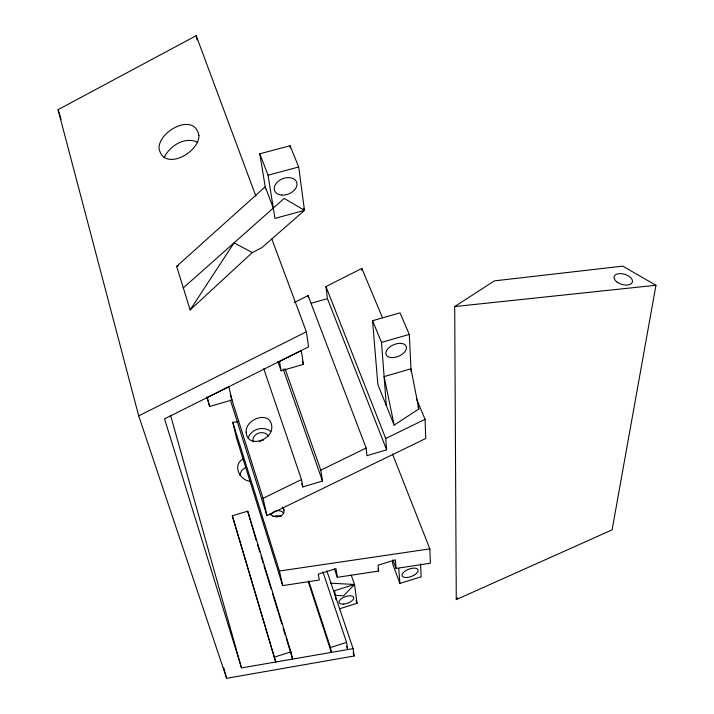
<?xml version="1.0" encoding="UTF-8"?>
<svg xmlns="http://www.w3.org/2000/svg" width="714" height="714" viewBox="0 0 714 714"><rect width="100%" height="100%" fill="white"/><g stroke="black" fill="none" stroke-linecap="round" stroke-linejoin="round"><path stroke-width="1.07" d="M239.672 475.158L241.564 470.615L246.107 466.947M655.952 285.261L612.112 529.85L456.273 599.581L454.702 306.556L494.356 280.879L622.751 266.143L655.952 285.261L454.702 306.556M164.113 157.785C169.405 145.915 184.89 136.133 197.573 142.264M273.301 208.051L265.224 186.8L176.644 266.358L190.138 309.947L234.058 242.867L252.292 252.577L261.851 247.687L304.485 210.362L298.684 166.996L290.071 145.763L259.807 153.796L265.563 188.88M456.273 599.581L457.603 597.796M351.261 575.136L354.519 584.48L343.639 595.779L335.348 595.378M190.138 309.947L252.292 252.577M183.302 287.876L284.181 198.412L304.485 210.362L274.961 218.395L268.045 175.189L259.807 153.796M394.155 425.151L418.85 408.943L410.978 368.79L384.114 376.608L394.155 425.151L377.858 384.498L372.547 320.702L400.018 312.866L409.292 334.42L411.139 372.083M243.492 458.754C232.086 464.27 239.244 480.156 249.927 481.281M326.798 570.727L353.091 648.633L354.18 655.979L226.615 678.3L138.703 415.869L58.048 109.67L196.198 35.7L255.933 196.252M176.644 266.358L178.607 265.349M294.275 302.549L308.082 295.578L366.166 448.044L366.942 455.702L386.622 449.82L385.73 438.503L325.941 286.564L361.837 268.437L382.481 317.712M138.703 415.869L306.36 331.787L271.838 239.003M416.458 398.796L425.062 419.323L425.767 438.485L266.965 515.624L263.073 498.31L301.495 479.576L263.743 368.701M301.727 483.771L302.798 486.93L322.487 481.022L320.809 470.16L366.166 448.044M385.73 438.503L425.062 419.323M272.944 516.597L276.827 515.669L281.593 515.999M274.462 657.094L290.919 651.891L247.713 511.17L232.318 515.803L275.729 661.985L232.318 515.803M308.287 581.785L331.332 652.382L330.466 647.5L346.567 642.395L322.889 571.816M392.477 560.124L392.843 564.453L399.902 583.445L421.18 576.787L420.555 563.89M339.641 608.756L357.045 603.303L354.519 584.48L330.582 583.177M354.519 584.48L334.589 590.683L336.035 599.689M209.657 406.462L231.97 400.01L228.864 386.702L207.328 397.466L209.657 406.462L206.748 396.904M281.12 370.807L303.432 364.39L301.281 350.494L279.451 361.409L281.12 370.807L277.817 361.373M386.328 405.623L381.508 342.408L409.292 334.42M311.384 303.164L327.431 298.648L325.941 286.564M268.045 175.189L298.684 166.996M306.36 331.787L308.582 346.861L164.541 418.877L241.502 667.911L353.091 648.633M238.289 421.715L232.764 422.286L236.584 438.298L282.69 585.596L319.301 580.054L318.257 574.163L335.991 568.683L337.329 577.323L378.661 571.066L378.063 565.211L395.386 559.838L396.074 568.433L430.372 563.239L429.846 548.87L392.495 454.024M232.764 422.286L279.415 571.013L429.846 548.87M418.011 406.944L418.85 408.943M372.547 320.702L381.508 342.408M303.691 208.363L304.485 210.362M327.431 298.648L386.622 449.82M283.512 508.805L283.949 510.144M392.968 560.097L396.074 568.433M377.893 568.969L378.661 571.066M302.29 361.257L303.432 364.39M285.082 368.763L320.809 470.16M283.137 369.004L322.487 481.022M355.974 600.233L357.045 603.303M334.438 568.88L337.329 577.323M353.109 652.81L354.18 655.979M346.62 646.384L347.673 649.553L346.567 642.395M308.689 580.866L330.466 647.5M230.283 394.69L263.073 498.31M58.048 109.67L61.074 119.211M230.417 400.063L266.965 515.624M256.183 540.355L247.713 511.17M257.486 544.595L259.762 552.011M261.056 556.251L263.332 563.676M263.984 565.791L271.142 589.112M272.436 593.352L281.869 624.09M283.163 628.329L285.439 635.755M286.091 637.87L292.597 659.076L290.919 651.891M170.53 415.245L241.502 667.911M223.687 667.554L226.615 678.3M279.415 571.013L282.69 585.596M196.198 35.7L197.037 39.993M301.495 479.576L302.798 486.93M308.082 295.578L308.377 297.622M290.071 145.763L290.366 147.941M361.837 268.437L362.025 270.588M398.76 568.487L399.902 583.445M270.722 514.999A7.613 6.56 -13.9 0 1 283.654 512.893M282.333 507.047A7.274 5.899 17.9 0 1 283.797 512.598L282.521 514.74A8.3 6.729 17.9 0 1 273.007 515.981L270.517 514.392A7.283 5.899 17.9 0 1 270.008 513.884M248.258 438.066A13.271 10.987 -12.7 0 1 257.7 429.15A13.271 10.987 -12.7 0 1 270.802 431.452M253.149 441.886A8.3 6.872 -12.7 0 1 258.254 433.273A8.3 6.872 -12.7 0 1 268.526 436.067M259.253 441.832A8.952 7.211 -43 0 1 263.689 440.065M246.143 432.113C247.151 448.883 272.793 440.279 271.802 426.597C270.606 409.997 245.304 418.556 246.143 432.113M198.92 135.401C199.563 152.841 163.158 172.19 159.017 148.164C158.74 130.957 194.333 111.848 198.92 135.401M617.074 282.092A9.532 5.266 17.1 0 0 632.292 282.351A9.532 5.266 17.1 0 0 620.395 273.578A9.532 5.266 17.1 0 0 617.074 282.092M406.9 577.492A8.506 3.847 -21 0 0 418.092 569.968A8.506 3.847 -21 0 0 405.284 570.986A8.506 3.847 -21 0 0 406.9 577.492M393.039 357.598A10.862 6.274 -22.7 0 0 406.23 346.415A10.862 6.274 -22.7 0 0 389.219 347.432A10.862 6.274 -22.7 0 0 393.039 357.598M343.72 604.089A7.729 3.472 -19.7 0 0 353.662 597.359A7.729 3.472 -19.7 0 0 341.747 598.403A7.729 3.472 -19.7 0 0 343.72 604.089M281.869 195.083A11.826 8.184 -21.4 0 0 296.819 182.632A11.826 8.184 -21.4 0 0 278.157 181.356A11.826 8.184 -21.4 0 0 281.869 195.083"/></g></svg>
